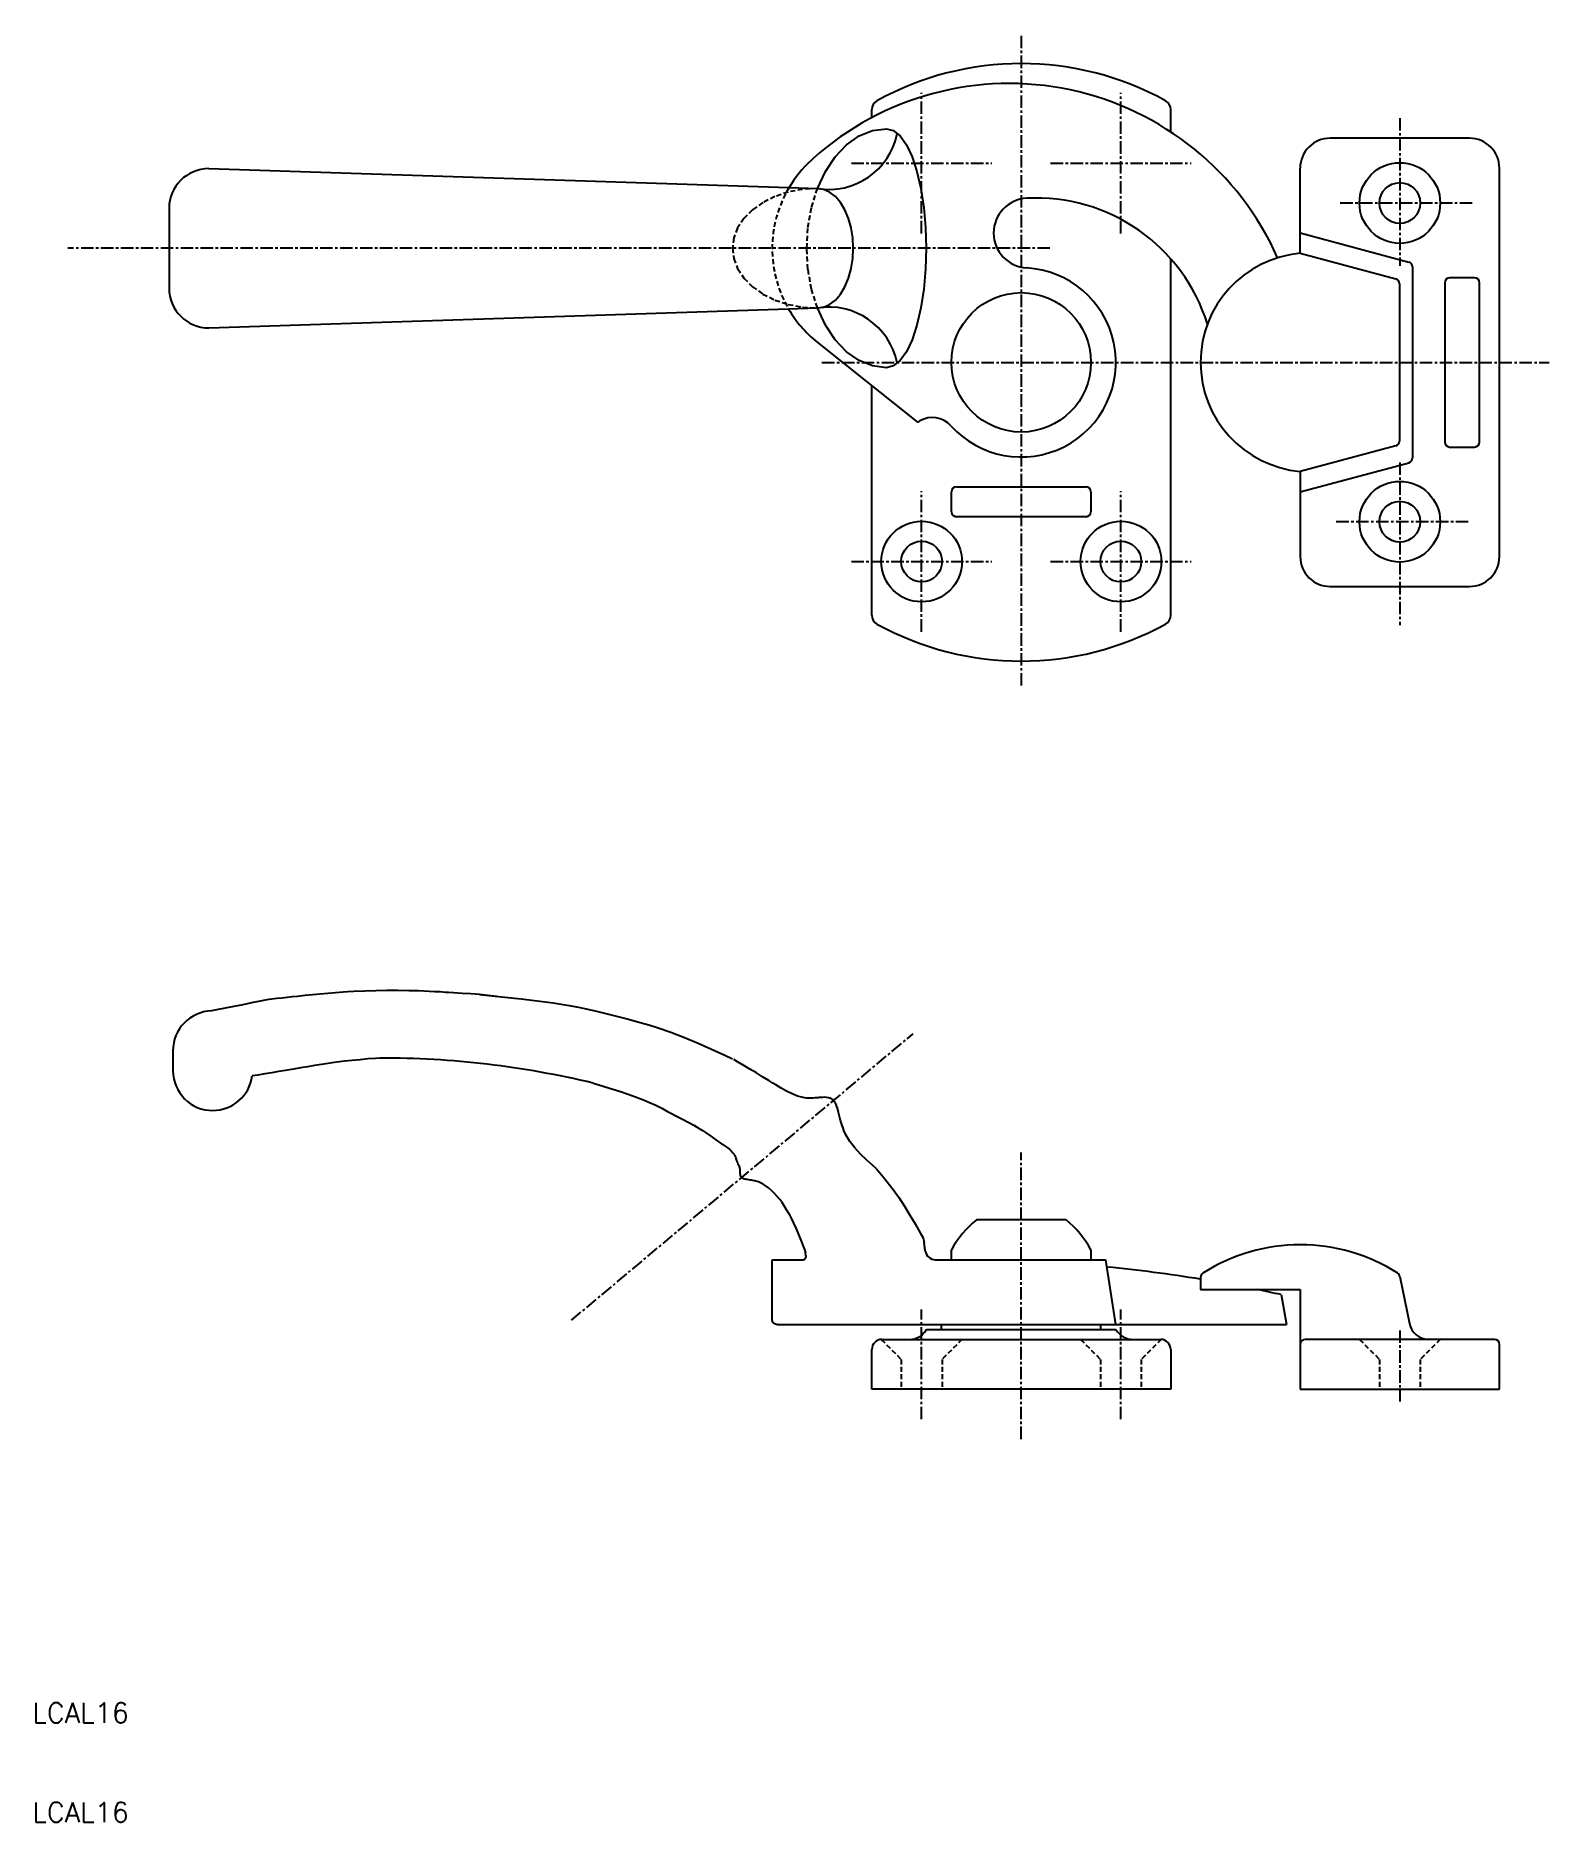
# Model space of a CAD drawing. Extents: x 10 to 162, y 10 to 189.
import ezdxf

# ---------------------------------------------------------------- set-up
doc = ezdxf.new("R2010")
doc.units = 0
doc.linetypes.add('CENTER', pattern=[2, 1.25, -0.25, 0.25, -0.25])
doc.linetypes.add('DASHED', pattern=[0.75, 0.5, -0.25])
doc.layers.get('0').update_dxf_attribs({"linetype": 'CONTINUOUS'})
doc.layers.add('CENTER', color=1, linetype='CENTER')
doc.styles.get("Standard").update_dxf_attribs({"font": 'txt.shx'})

msp = doc.modelspace()

# ---------------------------------------------------------------- linework, layer by layer
at = {"color": 7, "linetype": 'CONTINUOUS'}
for p, q in [((94.26, 181.16), (94.26, 181.98)), ((124.26, 179.74), (124.26, 181.98)), ((92.99, 179.32), (94.34, 179.86)), ((94.34, 179.86), (95.73, 180.05)), ((95.73, 180.05), (96.42, 179.86)), ((96.42, 179.86), (97.09, 179.32)), ((90.58, 177.24), (91.73, 178.44)), ((91.73, 178.44), (92.99, 179.32)), ((97.09, 179.32), (97.73, 178.44)), ((97.73, 178.44), (98.3, 177.24)), ((154.26, 179.09), (140.25, 179.09)), ((27.73, 176.05), (85.94, 174.14)), ((88.34, 177.04), (88.16, 176.87)), ((89.6, 175.76), (90.58, 177.24)), ((98.3, 177.24), (98.79, 175.76)), ((137.26, 167.54), (137.25, 176.09)), ((157.26, 137.09), (157.26, 176.09)), ((85.94, 174.14), (85.95, 174.14)), ((85.95, 174.14), (88.8, 174.05)), ((88.8, 174.05), (89.6, 175.76)), ((88.8, 174.05), (89.6, 175.76)), ((89.42, 173.96), (88.8, 174.05)), ((98.79, 175.76), (99.19, 174.05)), ((99.19, 174.05), (99.48, 172.15)), ((90.03, 173.69), (89.42, 173.96)), ((90.6, 173.24), (90.03, 173.69)), ((91.11, 172.64), (90.6, 173.24)), ((91.56, 171.9), (91.11, 172.64)), ((23.73, 172.05), (23.73, 164.05)), ((91.91, 171.05), (91.56, 171.9)), ((92.18, 170.1), (91.91, 171.05)), ((99.48, 172.15), (99.66, 170.13)), ((92.34, 169.09), (92.18, 170.1)), ((92.4, 168.05), (92.34, 169.09)), ((99.66, 170.13), (99.73, 168.05)), ((137.26, 169.59), (148.17, 166.66)), ((92.18, 166), (92.34, 167.01)), ((92.34, 167.01), (92.4, 168.05)), ((99.73, 168.05), (99.66, 165.96)), ((124.26, 131.19), (124.26, 166.99)), ((137.26, 167.54), (146.85, 164.97)), ((91.56, 164.19), (91.91, 165.05)), ((91.91, 165.05), (92.18, 166)), ((99.66, 165.96), (99.48, 163.94)), ((148.54, 166.18), (148.54, 147)), ((154.76, 165.09), (152.26, 165.09)), ((90.6, 162.85), (91.11, 163.45)), ((91.11, 163.45), (91.56, 164.19)), ((99.48, 163.94), (99.19, 162.05)), ((147.22, 164.49), (147.22, 148.68)), ((151.76, 164.59), (151.76, 148.59)), ((155.26, 148.59), (155.26, 164.59)), ((27.73, 160.05), (85.9, 161.95)), ((85.9, 161.95), (88.8, 162.05)), ((88.8, 162.05), (89.42, 162.14)), ((89.6, 160.33), (88.8, 162.05)), ((89.42, 162.14), (90.03, 162.41)), ((90.03, 162.41), (90.6, 162.85)), ((99.19, 162.05), (98.79, 160.33)), ((90.58, 158.85), (89.6, 160.33)), ((98.79, 160.33), (98.3, 158.85)), ((88.78, 158.63), (98.86, 150.59)), ((91.73, 157.65), (90.58, 158.85)), ((98.3, 158.85), (97.73, 157.65)), ((92.99, 156.77), (91.73, 157.65)), ((94.34, 156.23), (92.99, 156.77)), ((95.73, 156.05), (94.34, 156.23)), ((96.42, 156.23), (95.73, 156.05)), ((97.09, 156.77), (96.42, 156.23)), ((97.73, 157.65), (97.09, 156.77)), ((94.26, 131.19), (94.26, 154.26)), ((98.86, 150.59), (99.09, 150.72)), ((146.85, 148.2), (137.26, 145.63)), ((152.26, 148.09), (154.76, 148.09)), ((137.26, 143.59), (148.17, 146.51)), ((137.26, 145.63), (137.26, 137.09)), ((102.26, 141.59), (102.26, 143.59)), ((102.76, 144.09), (115.76, 144.09)), ((116.26, 143.59), (116.26, 141.59)), ((115.76, 141.09), (102.76, 141.09)), ((140.26, 134.09), (154.26, 134.09)), ((40.42, 93.29), (39.65, 93.23)), ((40.42, 93.29), (39.65, 93.23)), ((41.19, 93.35), (40.42, 93.29)), ((41.19, 93.35), (40.42, 93.29)), ((41.64, 93.38), (41.19, 93.35)), ((41.64, 93.38), (41.19, 93.35)), ((42.28, 93.41), (41.64, 93.38)), ((42.28, 93.41), (41.64, 93.38)), ((43.38, 93.46), (42.28, 93.41)), ((43.38, 93.46), (42.28, 93.41)), ((44.49, 93.5), (43.38, 93.46)), ((44.49, 93.5), (43.38, 93.46)), ((45.59, 93.52), (44.49, 93.5)), ((45.59, 93.52), (44.49, 93.5)), ((46.7, 93.52), (45.59, 93.52)), ((46.7, 93.52), (45.59, 93.52)), ((47.8, 93.5), (46.7, 93.52)), ((47.8, 93.5), (46.7, 93.52)), ((48.44, 93.48), (47.8, 93.5)), ((48.44, 93.48), (47.8, 93.5)), ((48.76, 93.47), (48.44, 93.48)), ((48.76, 93.47), (48.44, 93.48)), ((49.3, 93.45), (48.76, 93.47)), ((49.3, 93.45), (48.76, 93.47)), ((49.84, 93.42), (49.3, 93.45)), ((49.84, 93.42), (49.3, 93.45)), ((50.38, 93.4), (49.84, 93.42)), ((50.38, 93.4), (49.84, 93.42)), ((50.92, 93.37), (50.38, 93.4)), ((50.92, 93.37), (50.38, 93.4)), ((51.46, 93.33), (50.92, 93.37)), ((51.46, 93.33), (50.92, 93.37)), ((51.77, 93.32), (51.46, 93.33)), ((51.77, 93.32), (51.46, 93.33)), ((52.27, 93.29), (51.77, 93.32)), ((52.27, 93.29), (51.77, 93.32)), ((53.14, 93.23), (52.27, 93.29)), ((53.14, 93.23), (52.27, 93.29)), ((28.49, 91.57), (27.99, 91.47)), ((28.49, 91.57), (27.99, 91.47)), ((29.37, 91.74), (28.49, 91.57)), ((29.37, 91.74), (28.49, 91.57)), ((30.24, 91.92), (29.37, 91.74)), ((30.24, 91.92), (29.37, 91.74)), ((31.12, 92.09), (30.24, 91.92)), ((31.12, 92.09), (30.24, 91.92)), ((31.99, 92.27), (31.12, 92.09)), ((31.99, 92.27), (31.12, 92.09)), ((32.87, 92.44), (31.99, 92.27)), ((32.87, 92.44), (31.99, 92.27)), ((33.38, 92.54), (32.87, 92.44)), ((33.38, 92.54), (32.87, 92.44)), ((33.74, 92.61), (33.38, 92.54)), ((33.74, 92.61), (33.38, 92.54)), ((34.04, 92.64), (33.74, 92.61)), ((34.04, 92.64), (33.74, 92.61)), ((34.55, 92.7), (34.04, 92.64)), ((34.55, 92.7), (34.04, 92.64)), ((35.06, 92.76), (34.55, 92.7)), ((35.06, 92.76), (34.55, 92.7)), ((35.58, 92.82), (35.06, 92.76)), ((35.58, 92.82), (35.06, 92.76)), ((36.09, 92.87), (35.58, 92.82)), ((36.09, 92.87), (35.58, 92.82)), ((36.6, 92.93), (36.09, 92.87)), ((36.6, 92.93), (36.09, 92.87)), ((36.9, 92.96), (36.6, 92.93)), ((36.9, 92.96), (36.6, 92.93)), ((37.35, 93.01), (36.9, 92.96)), ((37.35, 93.01), (36.9, 92.96)), ((38.11, 93.09), (37.35, 93.01)), ((38.11, 93.09), (37.35, 93.01)), ((38.88, 93.16), (38.11, 93.09)), ((38.88, 93.16), (38.11, 93.09)), ((39.65, 93.23), (38.88, 93.16)), ((39.65, 93.23), (38.88, 93.16)), ((54.01, 93.17), (53.14, 93.23)), ((54.01, 93.17), (53.14, 93.23)), ((54.88, 93.1), (54.01, 93.17)), ((54.88, 93.1), (54.01, 93.17)), ((54.88, 93.1), (55.82, 93.01)), ((55.74, 93.02), (54.88, 93.1)), ((54.88, 93.1), (55.82, 93.01)), ((55.74, 93.02), (54.88, 93.1)), ((56.6, 92.91), (55.74, 93.02)), ((56.6, 92.91), (55.74, 93.02)), ((55.82, 93.01), (57.44, 92.86)), ((55.82, 93.01), (57.44, 92.86)), ((57.44, 92.86), (59.06, 92.69)), ((57.44, 92.86), (59.06, 92.69)), ((59.06, 92.69), (60.67, 92.49)), ((59.06, 92.69), (60.67, 92.49)), ((60.67, 92.49), (62.28, 92.27)), ((60.67, 92.49), (62.28, 92.27)), ((62.28, 92.27), (63.88, 92)), ((62.28, 92.27), (63.88, 92)), ((63.88, 92), (64.81, 91.83)), ((63.88, 92), (64.81, 91.83)), ((64.81, 91.83), (65.43, 91.7)), ((64.81, 91.83), (65.43, 91.7)), ((65.43, 91.7), (66.5, 91.46)), ((65.43, 91.7), (66.5, 91.46)), ((66.5, 91.46), (67.57, 91.21)), ((66.5, 91.46), (67.57, 91.21)), ((67.57, 91.21), (68.64, 90.94)), ((67.57, 91.21), (68.64, 90.94)), ((68.64, 90.94), (69.71, 90.66)), ((68.64, 90.94), (69.71, 90.66)), ((69.71, 90.66), (70.77, 90.37)), ((69.71, 90.66), (70.77, 90.37)), ((70.77, 90.37), (71.39, 90.2)), ((70.77, 90.37), (71.39, 90.2)), ((71.39, 90.2), (71.89, 90.06)), ((71.39, 90.2), (71.89, 90.06)), ((71.89, 90.06), (72.7, 89.81)), ((71.89, 90.06), (72.7, 89.81)), ((72.7, 89.81), (74.09, 89.33)), ((72.7, 89.81), (74.09, 89.33)), ((74.09, 89.33), (75.46, 88.8)), ((74.09, 89.33), (75.46, 88.8)), ((75.46, 88.8), (76.82, 88.23)), ((75.46, 88.8), (76.82, 88.23)), ((76.82, 88.23), (78.17, 87.63)), ((76.82, 88.23), (78.17, 87.63)), ((24.11, 87.47), (24.11, 85.47)), ((24.11, 87.47), (24.11, 85.47)), ((39.71, 86.2), (39.01, 86.09)), ((39.71, 86.2), (39.01, 86.09)), ((40.11, 86.26), (39.71, 86.2)), ((40.11, 86.26), (39.71, 86.2)), ((40.56, 86.32), (40.11, 86.26)), ((40.56, 86.32), (40.11, 86.26)), ((41.34, 86.41), (40.56, 86.32)), ((41.34, 86.41), (40.56, 86.32)), ((42.11, 86.49), (41.34, 86.41)), ((42.11, 86.49), (41.34, 86.41)), ((42.89, 86.57), (42.11, 86.49)), ((42.89, 86.57), (42.11, 86.49)), ((43.66, 86.64), (42.89, 86.57)), ((43.66, 86.64), (42.89, 86.57)), ((44.44, 86.7), (43.66, 86.64)), ((44.44, 86.7), (43.66, 86.64)), ((44.89, 86.74), (44.44, 86.7)), ((44.89, 86.74), (44.44, 86.7)), ((78.17, 87.63), (79.51, 87.01)), ((78.17, 87.63), (79.51, 87.01)), ((79.51, 87.01), (80.29, 86.65)), ((79.51, 87.01), (80.29, 86.65)), ((80.77, 86.37), (80.4, 86.58)), ((80.77, 86.37), (80.4, 86.58)), ((81.4, 86), (80.77, 86.37)), ((81.4, 86), (80.77, 86.37)), ((32.63, 85.03), (32.08, 84.94)), ((32.63, 85.03), (32.08, 84.94)), ((33.33, 85.14), (32.63, 85.03)), ((33.33, 85.14), (32.63, 85.03)), ((34.03, 85.25), (33.33, 85.14)), ((34.03, 85.25), (33.33, 85.14)), ((34.72, 85.37), (34.03, 85.25)), ((34.72, 85.37), (34.03, 85.25)), ((35.42, 85.48), (34.72, 85.37)), ((35.42, 85.48), (34.72, 85.37)), ((35.82, 85.55), (35.42, 85.48)), ((35.82, 85.55), (35.42, 85.48)), ((36.23, 85.62), (35.82, 85.55)), ((36.23, 85.62), (35.82, 85.55)), ((36.92, 85.74), (36.23, 85.62)), ((36.92, 85.74), (36.23, 85.62)), ((37.62, 85.86), (36.92, 85.74)), ((37.62, 85.86), (36.92, 85.74)), ((38.31, 85.98), (37.62, 85.86)), ((38.31, 85.98), (37.62, 85.86)), ((39.01, 86.09), (38.31, 85.98)), ((39.01, 86.09), (38.31, 85.98)), ((82.03, 85.62), (81.4, 86)), ((82.03, 85.62), (81.4, 86)), ((82.67, 85.24), (82.03, 85.62)), ((82.67, 85.24), (82.03, 85.62)), ((83.3, 84.86), (82.67, 85.24)), ((83.3, 84.86), (82.67, 85.24)), ((83.94, 84.47), (83.3, 84.86)), ((83.94, 84.47), (83.3, 84.86)), ((84.32, 84.23), (83.94, 84.47)), ((84.32, 84.23), (83.94, 84.47)), ((66.3, 84.22), (66.75, 84.08)), ((66.3, 84.22), (66.75, 84.08)), ((66.75, 84.08), (67.51, 83.85)), ((66.75, 84.08), (67.51, 83.85)), ((67.51, 83.85), (68.27, 83.61)), ((67.51, 83.85), (68.27, 83.61)), ((68.27, 83.61), (69.03, 83.36)), ((68.27, 83.61), (69.03, 83.36)), ((69.03, 83.36), (69.79, 83.1)), ((69.03, 83.36), (69.79, 83.1)), ((69.79, 83.1), (70.54, 82.83)), ((69.79, 83.1), (70.54, 82.83)), ((70.54, 82.83), (70.98, 82.67)), ((70.54, 82.83), (70.98, 82.67)), ((70.98, 82.67), (71.34, 82.53)), ((70.98, 82.67), (71.34, 82.53)), ((71.34, 82.53), (71.96, 82.27)), ((71.34, 82.53), (71.96, 82.27)), ((84.63, 84.04), (84.32, 84.23)), ((84.63, 84.04), (84.32, 84.23)), ((85.16, 83.71), (84.63, 84.04)), ((85.16, 83.71), (84.63, 84.04)), ((85.7, 83.41), (85.16, 83.71)), ((85.7, 83.41), (85.16, 83.71)), ((86.25, 83.14), (85.7, 83.41)), ((86.25, 83.14), (85.7, 83.41)), ((86.81, 82.92), (86.25, 83.14)), ((86.81, 82.92), (86.25, 83.14)), ((87.38, 82.77), (86.81, 82.92)), ((87.38, 82.77), (86.81, 82.92)), ((87.72, 82.72), (87.38, 82.77)), ((87.72, 82.72), (87.38, 82.77)), ((87.83, 82.72), (87.72, 82.72)), ((87.83, 82.72), (87.72, 82.72)), ((88.01, 82.71), (87.83, 82.72)), ((88.01, 82.71), (87.83, 82.72)), ((88.2, 82.71), (88.01, 82.71)), ((88.2, 82.71), (88.01, 82.71)), ((88.39, 82.72), (88.2, 82.71)), ((88.39, 82.72), (88.2, 82.71)), ((88.58, 82.73), (88.39, 82.72)), ((88.58, 82.73), (88.39, 82.72)), ((88.77, 82.74), (88.58, 82.73)), ((88.77, 82.74), (88.58, 82.73)), ((88.88, 82.75), (88.77, 82.74)), ((88.88, 82.75), (88.77, 82.74)), ((88.98, 82.76), (88.88, 82.75)), ((88.98, 82.76), (88.88, 82.75)), ((89.17, 82.78), (88.98, 82.76)), ((89.17, 82.78), (88.98, 82.76)), ((89.35, 82.79), (89.17, 82.78)), ((89.35, 82.79), (89.17, 82.78)), ((89.54, 82.8), (89.35, 82.79)), ((89.54, 82.8), (89.35, 82.79)), ((89.72, 82.78), (89.54, 82.8)), ((89.72, 82.78), (89.54, 82.8)), ((89.9, 82.75), (89.72, 82.78)), ((89.9, 82.75), (89.72, 82.78)), ((90, 82.72), (89.9, 82.75)), ((90, 82.72), (89.9, 82.75)), ((90.05, 82.71), (90, 82.72)), ((90.05, 82.71), (90, 82.72)), ((90.14, 82.67), (90.05, 82.71)), ((90.14, 82.67), (90.05, 82.71)), ((90.22, 82.63), (90.14, 82.67)), ((90.22, 82.63), (90.14, 82.67)), ((90.3, 82.58), (90.22, 82.63)), ((90.3, 82.58), (90.22, 82.63)), ((90.37, 82.53), (90.3, 82.58)), ((90.37, 82.53), (90.3, 82.58)), ((90.44, 82.47), (90.37, 82.53)), ((90.44, 82.47), (90.37, 82.53)), ((71.96, 82.27), (72.58, 82)), ((71.96, 82.27), (72.58, 82)), ((72.58, 82), (73.18, 81.7)), ((72.58, 82), (73.18, 81.7)), ((73.18, 81.7), (73.76, 81.38)), ((73.18, 81.7), (73.76, 81.38)), ((73.76, 81.38), (74.1, 81.21)), ((73.76, 81.38), (74.1, 81.21)), ((74.1, 81.21), (74.67, 80.91)), ((74.1, 81.21), (74.67, 80.91)), ((74.67, 80.91), (75.25, 80.61)), ((74.67, 80.91), (75.25, 80.61)), ((90.47, 82.43), (90.44, 82.47)), ((90.47, 82.43), (90.44, 82.47)), ((90.51, 82.39), (90.47, 82.43)), ((90.51, 82.39), (90.47, 82.43)), ((90.56, 82.31), (90.51, 82.39)), ((90.56, 82.31), (90.51, 82.39)), ((90.6, 82.23), (90.56, 82.31)), ((90.6, 82.23), (90.56, 82.31)), ((90.64, 82.15), (90.6, 82.23)), ((90.64, 82.15), (90.6, 82.23)), ((90.68, 82.07), (90.64, 82.15)), ((90.68, 82.07), (90.64, 82.15)), ((90.71, 81.98), (90.68, 82.07)), ((90.71, 81.98), (90.68, 82.07)), ((90.73, 81.93), (90.71, 81.98)), ((90.73, 81.93), (90.71, 81.98)), ((90.8, 81.69), (90.73, 81.93)), ((90.8, 81.69), (90.73, 81.93)), ((90.92, 81.28), (90.8, 81.69)), ((90.92, 81.28), (90.8, 81.69)), ((91.03, 80.88), (90.92, 81.28)), ((91.03, 80.88), (90.92, 81.28)), ((91.13, 80.47), (91.03, 80.88)), ((91.13, 80.47), (91.03, 80.88)), ((75.25, 80.61), (75.82, 80.3)), ((75.25, 80.61), (75.82, 80.3)), ((75.82, 80.3), (76.39, 79.98)), ((75.82, 80.3), (76.39, 79.98)), ((76.39, 79.98), (76.94, 79.65)), ((76.39, 79.98), (76.94, 79.65)), ((76.94, 79.65), (77.26, 79.45)), ((76.94, 79.65), (77.26, 79.45)), ((77.26, 79.45), (77.57, 79.25)), ((77.26, 79.45), (77.57, 79.25)), ((77.57, 79.25), (78.09, 78.9)), ((77.57, 79.25), (78.09, 78.9)), ((91.24, 80.07), (91.13, 80.47)), ((91.24, 80.07), (91.13, 80.47)), ((91.37, 79.68), (91.24, 80.07)), ((91.37, 79.68), (91.24, 80.07)), ((91.45, 79.46), (91.37, 79.68)), ((91.45, 79.46), (91.37, 79.68)), ((91.64, 79.04), (91.45, 79.46)), ((91.64, 79.04), (91.45, 79.46)), ((92.05, 78.36), (91.64, 79.04)), ((92.05, 78.36), (91.64, 79.04)), ((78.09, 78.9), (78.6, 78.54)), ((78.09, 78.9), (78.6, 78.54)), ((78.6, 78.54), (79.19, 78.11)), ((78.6, 78.54), (79.19, 78.11)), ((79.19, 78.11), (79.3, 78.05)), ((79.19, 78.11), (79.3, 78.05)), ((79.3, 78.05), (79.53, 77.9)), ((79.3, 78.05), (79.53, 77.9)), ((79.53, 77.9), (79.75, 77.75)), ((79.53, 77.9), (79.75, 77.75)), ((79.75, 77.75), (79.96, 77.59)), ((79.75, 77.75), (79.96, 77.59)), ((79.96, 77.59), (80.15, 77.41)), ((79.96, 77.59), (80.15, 77.41)), ((80.15, 77.41), (80.32, 77.22)), ((80.15, 77.41), (80.32, 77.22)), ((80.32, 77.22), (80.4, 77.11)), ((80.32, 77.22), (80.4, 77.11)), ((92.55, 77.71), (92.05, 78.36)), ((92.55, 77.71), (92.05, 78.36)), ((93.11, 77.1), (92.55, 77.71)), ((93.11, 77.1), (92.55, 77.71)), ((80.4, 77.11), (80.42, 77.08)), ((80.4, 77.11), (80.42, 77.08)), ((80.42, 77.08), (80.44, 77.05)), ((80.42, 77.08), (80.44, 77.05)), ((80.44, 77.05), (80.46, 77.01)), ((80.44, 77.05), (80.46, 77.01)), ((80.46, 77.01), (80.48, 76.98)), ((80.46, 77.01), (80.48, 76.98)), ((80.48, 76.98), (80.51, 76.94)), ((80.48, 76.98), (80.51, 76.94)), ((80.51, 76.94), (80.53, 76.9)), ((80.51, 76.94), (80.53, 76.9)), ((80.53, 76.9), (80.54, 76.88)), ((80.53, 76.9), (80.54, 76.88)), ((80.54, 76.88), (80.55, 76.86)), ((80.54, 76.88), (80.55, 76.86)), ((80.55, 76.86), (80.56, 76.83)), ((80.55, 76.86), (80.56, 76.83)), ((80.56, 76.83), (80.58, 76.8)), ((80.56, 76.83), (80.58, 76.8)), ((80.58, 76.8), (80.59, 76.76)), ((80.58, 76.8), (80.59, 76.76)), ((80.59, 76.76), (80.61, 76.73)), ((80.59, 76.76), (80.61, 76.73)), ((80.61, 76.73), (80.62, 76.7)), ((80.61, 76.73), (80.62, 76.7)), ((80.62, 76.7), (80.63, 76.68)), ((80.62, 76.7), (80.63, 76.68)), ((80.69, 76.52), (80.63, 76.68)), ((80.69, 76.52), (80.63, 76.68)), ((80.72, 76.44), (80.66, 76.6)), ((80.72, 76.44), (80.66, 76.6)), ((80.73, 76.42), (80.72, 76.44)), ((80.73, 76.42), (80.72, 76.44)), ((80.75, 76.37), (80.73, 76.42)), ((80.75, 76.37), (80.73, 76.42)), ((80.76, 76.32), (80.75, 76.37)), ((80.76, 76.32), (80.75, 76.37)), ((80.78, 76.28), (80.76, 76.32)), ((80.78, 76.28), (80.76, 76.32)), ((80.8, 76.23), (80.78, 76.28)), ((80.8, 76.23), (80.78, 76.28)), ((80.82, 76.18), (80.8, 76.23)), ((80.82, 76.18), (80.8, 76.23)), ((80.83, 76.16), (80.82, 76.18)), ((80.83, 76.16), (80.82, 76.18)), ((80.85, 76.11), (80.83, 76.16)), ((80.85, 76.11), (80.83, 76.16)), ((80.89, 76.02), (80.85, 76.11)), ((80.89, 76.02), (80.85, 76.11)), ((80.93, 75.93), (80.89, 76.02)), ((80.93, 75.93), (80.89, 76.02)), ((80.97, 75.84), (80.93, 75.93)), ((80.97, 75.84), (80.93, 75.93)), ((81, 75.75), (80.97, 75.84)), ((81, 75.75), (80.97, 75.84)), ((81.02, 75.66), (81, 75.75)), ((81.02, 75.66), (81, 75.75)), ((81.04, 75.61), (81.02, 75.66)), ((81.04, 75.61), (81.02, 75.66)), ((81.04, 75.57), (81.04, 75.61)), ((81.04, 75.57), (81.04, 75.61)), ((81.05, 75.5), (81.04, 75.57)), ((81.05, 75.5), (81.04, 75.57)), ((81.05, 75.43), (81.05, 75.5)), ((81.05, 75.43), (81.05, 75.5)), ((81.05, 75.35), (81.05, 75.43)), ((81.05, 75.35), (81.05, 75.43)), ((81.05, 75.28), (81.05, 75.35)), ((81.05, 75.28), (81.05, 75.35)), ((93.72, 76.51), (93.11, 77.1)), ((93.72, 76.51), (93.11, 77.1)), ((94.35, 75.94), (93.72, 76.51)), ((94.35, 75.94), (93.72, 76.51)), ((94.73, 75.6), (94.35, 75.94)), ((94.73, 75.6), (94.35, 75.94)), ((94.73, 75.6), (95.58, 74.62)), ((94.73, 75.6), (95.58, 74.62)), ((81.05, 75.2), (81.05, 75.28)), ((81.05, 75.2), (81.05, 75.28)), ((81.06, 75.15), (81.05, 75.2)), ((81.06, 75.15), (81.05, 75.2)), ((81.06, 75.11), (81.06, 75.15)), ((81.06, 75.11), (81.06, 75.15)), ((81.07, 75.03), (81.06, 75.11)), ((81.07, 75.03), (81.06, 75.11)), ((81.08, 74.95), (81.07, 75.03)), ((81.08, 74.95), (81.07, 75.03)), ((81.1, 74.87), (81.08, 74.95)), ((81.1, 74.87), (81.08, 74.95)), ((81.13, 74.8), (81.1, 74.87)), ((81.13, 74.8), (81.1, 74.87)), ((81.17, 74.74), (81.13, 74.8)), ((81.17, 74.74), (81.13, 74.8)), ((81.19, 74.71), (81.17, 74.74)), ((81.19, 74.71), (81.17, 74.74)), ((81.23, 74.68), (81.19, 74.71)), ((81.23, 74.68), (81.19, 74.71)), ((81.3, 74.63), (81.23, 74.68)), ((81.3, 74.63), (81.23, 74.68)), ((81.38, 74.6), (81.3, 74.63)), ((81.38, 74.6), (81.3, 74.63)), ((81.46, 74.58), (81.38, 74.6)), ((81.46, 74.58), (81.38, 74.6)), ((81.55, 74.56), (81.46, 74.58)), ((81.55, 74.56), (81.46, 74.58)), ((81.64, 74.55), (81.55, 74.56)), ((81.64, 74.55), (81.55, 74.56)), ((81.7, 74.54), (81.64, 74.55)), ((81.7, 74.54), (81.64, 74.55)), ((81.78, 74.53), (81.7, 74.54)), ((81.78, 74.53), (81.7, 74.54)), ((81.92, 74.51), (81.78, 74.53)), ((81.92, 74.51), (81.78, 74.53)), ((82.06, 74.49), (81.92, 74.51)), ((82.06, 74.49), (81.92, 74.51)), ((82.19, 74.47), (82.06, 74.49)), ((82.19, 74.47), (82.06, 74.49)), ((82.32, 74.45), (82.19, 74.47)), ((82.32, 74.45), (82.19, 74.47)), ((82.45, 74.42), (82.32, 74.45)), ((82.45, 74.42), (82.32, 74.45)), ((82.53, 74.4), (82.45, 74.42)), ((82.53, 74.4), (82.45, 74.42)), ((82.61, 74.38), (82.53, 74.4)), ((82.61, 74.38), (82.53, 74.4)), ((82.74, 74.34), (82.61, 74.38)), ((82.74, 74.34), (82.61, 74.38)), ((82.88, 74.29), (82.74, 74.34)), ((82.88, 74.29), (82.74, 74.34)), ((83.02, 74.23), (82.88, 74.29)), ((83.02, 74.23), (82.88, 74.29)), ((83.15, 74.17), (83.02, 74.23)), ((83.15, 74.17), (83.02, 74.23)), ((83.28, 74.1), (83.15, 74.17)), ((83.28, 74.1), (83.15, 74.17)), ((83.35, 74.06), (83.28, 74.1)), ((83.35, 74.06), (83.28, 74.1)), ((83.55, 73.93), (83.35, 74.06)), ((83.55, 73.93), (83.35, 74.06)), ((83.88, 73.69), (83.55, 73.93)), ((83.88, 73.69), (83.55, 73.93)), ((84.19, 73.43), (83.88, 73.69)), ((84.19, 73.43), (83.88, 73.69)), ((95.58, 74.62), (96.05, 74.02)), ((95.58, 74.62), (96.05, 74.02)), ((96.05, 74.02), (96.41, 73.55)), ((96.05, 74.02), (96.41, 73.55)), ((84.48, 73.14), (84.19, 73.43)), ((84.48, 73.14), (84.19, 73.43)), ((84.75, 72.83), (84.48, 73.14)), ((84.75, 72.83), (84.48, 73.14)), ((85.02, 72.52), (84.75, 72.83)), ((85.02, 72.52), (84.75, 72.83)), ((85.18, 72.33), (85.02, 72.52)), ((85.18, 72.33), (85.02, 72.52)), ((85.18, 72.33), (85.68, 71.53)), ((85.18, 72.33), (85.68, 71.53)), ((96.41, 73.55), (96.99, 72.71)), ((96.41, 73.55), (96.99, 72.71)), ((96.99, 72.71), (97.55, 71.85)), ((96.99, 72.71), (97.55, 71.85)), ((97.55, 71.85), (98.09, 70.97)), ((97.55, 71.85), (98.09, 70.97)), ((85.68, 71.53), (85.95, 71.05)), ((85.68, 71.53), (85.95, 71.05)), ((85.95, 71.05), (86.12, 70.73)), ((85.95, 71.05), (86.12, 70.73)), ((86.12, 70.73), (86.4, 70.17)), ((86.12, 70.73), (86.4, 70.17)), ((86.4, 70.17), (86.66, 69.6)), ((86.4, 70.17), (86.66, 69.6)), ((98.09, 70.97), (98.61, 70.08)), ((98.09, 70.97), (98.61, 70.08)), ((98.61, 70.08), (99.12, 69.19)), ((98.61, 70.08), (99.12, 69.19)), ((113.76, 70.48), (104.76, 70.48)), ((86.66, 69.6), (86.9, 69.03)), ((86.66, 69.6), (86.9, 69.03)), ((86.9, 69.03), (87.14, 68.44)), ((86.9, 69.03), (87.14, 68.44)), ((87.14, 68.44), (87.37, 67.86)), ((87.14, 68.44), (87.37, 67.86)), ((99.12, 69.19), (99.41, 68.67)), ((99.12, 69.19), (99.41, 68.67)), ((99.41, 68.67), (99.52, 68.22)), ((99.41, 68.67), (99.52, 68.22)), ((99.62, 67.48), (99.52, 68.22)), ((99.63, 67.36), (99.52, 68.22)), ((84.26, 66.48), (87.3, 66.48)), ((84.26, 60.48), (84.26, 66.48)), ((84.26, 66.48), (87.3, 66.48)), ((84.26, 60.48), (84.26, 66.48)), ((87.3, 66.48), (87.38, 66.49)), ((87.3, 66.48), (87.38, 66.49)), ((87.37, 67.86), (87.5, 67.52)), ((87.37, 67.86), (87.5, 67.52)), ((87.38, 66.49), (87.45, 66.51)), ((87.38, 66.49), (87.45, 66.51)), ((87.45, 66.51), (87.51, 66.54)), ((87.45, 66.51), (87.51, 66.54)), ((87.5, 67.52), (87.59, 67.17)), ((87.5, 67.52), (87.59, 67.17)), ((87.51, 66.54), (87.57, 66.59)), ((87.51, 66.54), (87.57, 66.59)), ((87.57, 66.59), (87.61, 66.64)), ((87.57, 66.59), (87.61, 66.64)), ((87.65, 66.92), (87.59, 67.17)), ((87.65, 66.92), (87.59, 67.17)), ((87.61, 66.64), (87.64, 66.7)), ((87.61, 66.64), (87.64, 66.7)), ((87.64, 66.7), (87.66, 66.77)), ((87.64, 66.7), (87.66, 66.77)), ((87.66, 66.85), (87.65, 66.92)), ((87.66, 66.85), (87.65, 66.92)), ((87.66, 66.77), (87.66, 66.85)), ((87.66, 66.77), (87.66, 66.85)), ((100.63, 66.48), (117.76, 66.48)), ((102.26, 66.48), (102.26, 67.48)), ((116.26, 67.48), (116.26, 66.48)), ((118.76, 59.98), (117.76, 66.48)), ((127.26, 64.71), (127.26, 63.48)), ((147.26, 64.8), (148.22, 60.09)), ((127.26, 63.48), (137.26, 63.48)), ((135.34, 62.98), (135.88, 59.98)), ((137.26, 63.48), (137.26, 53.48)), ((84.26, 60.4), (84.26, 60.48)), ((84.26, 60.4), (84.26, 60.48)), ((84.29, 60.31), (84.26, 60.4)), ((84.29, 60.31), (84.26, 60.4)), ((84.32, 60.23), (84.29, 60.31)), ((84.32, 60.23), (84.29, 60.31)), ((84.37, 60.16), (84.32, 60.23)), ((84.37, 60.16), (84.32, 60.23)), ((84.44, 60.1), (84.37, 60.16)), ((84.44, 60.1), (84.37, 60.16)), ((84.51, 60.05), (84.44, 60.1)), ((84.51, 60.05), (84.44, 60.1)), ((84.59, 60.01), (84.51, 60.05)), ((84.59, 60.01), (84.51, 60.05)), ((84.67, 59.99), (84.59, 60.01)), ((84.67, 59.99), (84.59, 60.01)), ((84.76, 59.98), (84.67, 59.99)), ((84.76, 59.98), (84.67, 59.99)), ((84.76, 59.98), (135.88, 59.98)), ((99.76, 59.48), (118.76, 59.48)), ((101.26, 59.48), (101.26, 59.98)), ((117.26, 59.48), (117.26, 59.98)), ((94.26, 53.48), (94.26, 57.48)), ((95.26, 58.48), (123.26, 58.48)), ((124.26, 57.48), (124.26, 53.48)), ((156.76, 58.48), (137.76, 58.48)), ((157.26, 53.48), (157.26, 57.98)), ((124.26, 53.48), (94.26, 53.48)), ((137.26, 53.48), (157.26, 53.48))]:
    msp.add_line(p, q, dxfattribs=at)
at = {"color": 3, "linetype": 'DASHED'}
for p, q in [((88.8, 174.05), (87.32, 173.96)), ((88.21, 172.15), (88.8, 174.05)), ((83.32, 172.64), (82.27, 171.9)), ((84.54, 173.24), (83.32, 172.64)), ((85.88, 173.69), (84.54, 173.24)), ((87.32, 173.96), (85.88, 173.69)), ((81.42, 171.05), (80.79, 170.1)), ((82.27, 171.9), (81.42, 171.05)), ((87.85, 170.13), (88.21, 172.15)), ((80.41, 169.09), (80.28, 168.05)), ((80.79, 170.1), (80.41, 169.09)), ((87.73, 168.05), (87.85, 170.13)), ((80.28, 168.05), (80.41, 167.01)), ((80.41, 167.01), (80.79, 166)), ((87.85, 165.96), (87.73, 168.05)), ((80.79, 166), (81.42, 165.05)), ((81.42, 165.05), (82.27, 164.19)), ((88.21, 163.94), (87.85, 165.96)), ((82.27, 164.19), (83.32, 163.45)), ((83.32, 163.45), (84.54, 162.85)), ((88.8, 162.05), (88.21, 163.94)), ((84.54, 162.85), (85.88, 162.41)), ((85.88, 162.41), (87.32, 162.14)), ((87.32, 162.14), (88.8, 162.05)), ((95.21, 58.48), (97.21, 56.48)), ((103.31, 58.48), (101.31, 56.48)), ((115.21, 58.48), (117.21, 56.48)), ((123.31, 58.48), (121.31, 56.48)), ((143.21, 58.48), (145.21, 56.48)), ((151.31, 58.48), (149.31, 56.48)), ((97.21, 56.48), (97.21, 53.48)), ((101.31, 56.48), (101.31, 53.48)), ((117.21, 56.48), (117.21, 53.48)), ((121.31, 56.48), (121.31, 53.48)), ((145.21, 56.48), (145.21, 53.48)), ((149.31, 56.48), (149.31, 53.48))]:
    msp.add_line(p, q, dxfattribs=at)
at = {"color": 7, "linetype": 'CONTINUOUS'}
for centre, radius in [((147.26, 172.59), 4.05), ((147.26, 172.59), 2.05), ((109.26, 156.59), 7), ((147.26, 140.59), 4.05), ((147.26, 140.59), 2.05), ((99.26, 136.59), 4.05), ((119.26, 136.59), 4.05), ((99.26, 136.59), 2.05), ((119.26, 136.59), 2.05)]:
    msp.add_circle(centre, radius, dxfattribs=at)
for centre, radius, start, end in [((109.26, 156.59), 30, 61.1343, 118.8657), ((108.05, 155.09), 29.5, 24.0143, 131.9276), ((95.26, 181.98), 1, 118.8657, 180), ((123.26, 181.98), 1, 0, 61.1343), ((89.94, 180.95), 7, 260.6328, 348.525), ((140.25, 176.09), 3, 90, 180.0139), ((154.26, 176.09), 3, 0, 90), ((27.73, 172.05), 4, 90, 180), ((96.26, 168.01), 12, 132.4056, 149.2141), ((109.99, 169.57), 3.5, 93.046, 266.7831), ((110.76, 155.09), 18, 17.2443, 93.046), ((138.26, 156.59), 11, 95.2159, 264.7841), ((109.26, 156.59), 9.5, 222.0247, 86.7831), ((148.04, 166.18), 0.5, 0, 75), ((152.26, 164.59), 0.5, 90, 180), ((154.76, 164.59), 0.5, 0, 90), ((27.73, 164.05), 4, 180, 270), ((146.72, 164.49), 0.5, 0, 74.9846), ((96.26, 168.01), 12, 210.4176, 231.4386), ((89.94, 155.14), 7, 11.4773, 99.3649), ((100.34, 148.55), 2.5, 42.0247, 120), ((146.72, 148.68), 0.5, 285, 0), ((152.26, 148.59), 0.5, 180, 270), ((154.76, 148.59), 0.5, 270, 0), ((148.04, 147), 0.5, 285, 0), ((102.76, 143.59), 0.5, 90, 180), ((115.76, 143.59), 0.5, 0, 90), ((102.76, 141.59), 0.5, 180, 270), ((115.76, 141.59), 0.5, 270, 0), ((140.26, 137.09), 3, 180, 270), ((154.26, 137.09), 3, 270, 0), ((95.26, 131.19), 1, 180, 241.1343), ((123.26, 131.19), 1, 298.8657, 0), ((109.26, 156.59), 30, 241.1343, 298.8657), ((28.11, 87.47), 4, 91.8113, 180), ((28.11, 87.47), 4, 91.8113, 180), ((44.89, -5.54), 92.28, 76.5841, 90), ((44.89, -5.54), 92.28, 76.5841, 90), ((28.11, 85.47), 4, 180, 270), ((28.11, 85.47), 4, 180, 270), ((28.11, 85.47), 4, 270, 352.3393), ((28.11, 85.47), 4, 270, 352.3393), ((111.04, 62.7), 10, 128.9347, 151.4541), ((107.47, 62.7), 10, 28.5459, 51.0653), ((100.63, 67.48), 1, 187.2094, 270), ((137.26, 49.82), 18.17, 57.4015, 122.5296), ((103.13, -83.52), 150, 80.7435, 84.3607), ((127.76, 64.71), 0.5, 122.5296, 180), ((146.77, 64.7), 0.5, 11.4502, 57.4015), ((103.13, -83.52), 150, 77.5985, 78.5217), ((98.02, 60.48), 2, 270, 330), ((120.49, 60.48), 2, 210, 270), ((150.18, 60.48), 2, 191.4502, 270), ((95.26, 57.48), 1, 90, 180), ((123.26, 57.48), 1, 0, 90), ((137.76, 57.98), 0.5, 90, 180), ((156.76, 57.98), 0.5, 0, 90)]:
    msp.add_arc(centre, radius, start, end, dxfattribs=at)
at = {"color": 3, "linetype": 'DASHED'}
msp.add_arc((96.26, 168.01), 12, 149.2141, 210.4176, dxfattribs=at)
at = {"layer": 'CENTER', "color": 1, "linetype": 'CENTER'}
for p, q in [((109.26, 189.39), (109.26, 124.01)), ((99.26, 169.54), (99.26, 183.64)), ((119.26, 169.54), (119.26, 183.64)), ((147.26, 181.11), (147.26, 166.27)), ((92.21, 176.59), (106.31, 176.59)), ((112.21, 176.59), (126.31, 176.59)), ((154.53, 172.59), (141.05, 172.59)), ((112.14, 168.05), (13.56, 168.05)), ((89.26, 156.59), (162.26, 156.59)), ((147.26, 146.54), (147.26, 130.2)), ((99.26, 129.54), (99.26, 143.64)), ((119.26, 129.54), (119.26, 143.64)), ((154.13, 140.59), (140.85, 140.59)), ((92.21, 136.59), (106.31, 136.59)), ((112.21, 136.59), (126.31, 136.59)), ((64.11, 60.4), (98.4, 89.17)), ((64.11, 60.4), (98.4, 89.17)), ((109.26, 48.48), (109.26, 77.26)), ((99.26, 50.48), (99.26, 61.48)), ((119.26, 50.48), (119.26, 61.48)), ((147.26, 59.39), (147.26, 52.24))]:
    msp.add_line(p, q, dxfattribs=at)

# ---------------------------------------------------------------- texts
at = {"color": 7, "linetype": 'CONTINUOUS'}
for p in [(10, 20), (10, 10)]:
    msp.add_text('LCAL16', height=2, dxfattribs=at).set_placement(p)

doc.saveas('drawing.dxf')
